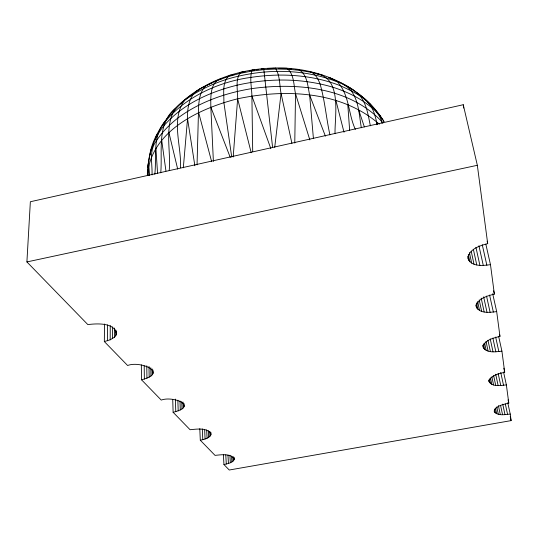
<?xml version="1.0" encoding="UTF-8"?>
<svg xmlns="http://www.w3.org/2000/svg" width="538" height="538" viewBox="0 0 538 538"><rect width="100%" height="100%" fill="white"/><g stroke="black" fill="none" stroke-linecap="round" stroke-linejoin="round"><path stroke-width="0.81" d="M104.507 324.004L104.338 341.563L110.182 339.808L114.392 337.259L115.724 335.773L115.737 329.888M115.724 335.773L116.47 334.206L116.477 330.89M112.523 338.617L112.583 326.889M114.392 337.259L114.426 328.032M110.182 339.808L110.263 325.577M107.425 340.796L107.546 324.905M183.324 167.789L187.547 118.75C187.311 110.391 188.239 101.547 193.142 94.5C197.305 89.187 204.036 87.129 209.524 83.531C229.881 73.35 252.611 68.427 275.308 67.983C317.138 67.142 361.462 85.031 384.051 121.588C376.318 110.579 367.837 99.799 356.331 92.543M294.77 143.047L295.53 93.74C293.593 85.34 294.353 73.928 286.855 68.252L278.496 68.366M223.391 454.583L223.949 464.556L229.262 470.017L511.1 420.615L510.239 414.085C505.162 414.489 497.495 416.345 494.187 411.382C495.713 405.444 503.716 404.502 508.78 403.09L506.379 384.919C500.891 385.423 492.465 387.259 489.089 381.657C490.461 375.06 499.177 373.742 504.705 372.229L501.914 351.146C495.928 351.791 486.608 353.547 483.185 347.185C484.348 339.801 493.871 337.978 499.957 336.344L496.682 311.589C490.084 312.437 479.708 314.004 476.258 306.721C477.139 298.415 487.576 295.88 494.368 294.098L490.474 264.635L485.834 244.151M335.039 133.713C334.522 117.163 342.565 78.044 316.795 73.908M160.741 172.839C162.684 150.875 156.154 123.296 176.316 107.519C186.491 97.365 198.502 88.185 211.905 83.007M197.049 164.884L198.65 105.192L199.423 98.696L200.943 93.215L203.176 88.824L206.061 85.582L216.464 80.828L227.601 76.799L239.316 73.551L251.448 71.15L263.828 69.624L276.27 69.005L288.597 69.288L300.634 70.471L312.215 72.529L323.177 75.421M169.208 170.566C170.943 151.46 164.931 130.774 172.994 112.61C177.742 104.997 185.153 99.14 192.523 94.211M154.816 174.231C156.76 156.948 152.362 136.679 164.393 122.072C169.954 114.352 176.175 106.537 184.07 101.157M116.47 334.206C115.159 322.289 96.591 323.479 87.842 324.596L26.9 261.932L30.357 201.743L463.252 104.722L477.34 165.294L487.697 243.64C479.997 245.604 468.531 249.134 468.013 258.57C471.463 266.969 483.104 265.752 490.474 264.635M148.811 175.583C143.323 118.696 201.414 83.881 250.896 77.405C280.991 72.832 312.524 74.674 340.998 85.972C352.188 91.46 365.268 96.558 371.852 107.782C374.67 113.061 375.88 118.898 377.239 124.668M147.365 175.26C147.688 157.997 152.503 139.678 163.572 126.154C182.281 104.237 209.685 91.904 237.177 85.165C268.442 78.064 301.569 77.997 332.437 87.089C346.667 91.574 360.399 98.098 371.852 107.782C376.835 111.843 380.951 116.914 382.155 123.37M233.183 156.995L237.641 98.797C237.89 90.229 234.857 79.422 240.701 72.24L245.604 71.567M274.723 147.325L281.058 93.464C279.417 85.078 280.116 75.313 275.308 67.983M141.333 364.878L141.514 379.788C169.181 372.814 140.384 360.46 127.62 365.504L104.338 341.563M150.082 154.971L150.902 150.136L153.128 144.944M147.385 175.361C150.896 130.848 199.679 108.34 237.641 98.797C285.073 88.75 341.186 90.902 379.344 124.224M148.784 161.4L147.836 165.401L147.849 167.809M172.738 399.68L173.115 412.283C198.852 406.123 173.216 395.591 161.252 400.09L141.514 379.788M199.793 428.685L200.304 440.245C204.258 439.237 211.636 438.127 210.983 432.626M154.857 140.29L156.504 135.529L157.795 133.579M223.949 464.556C227.614 463.568 234.797 462.774 234.151 457.582M162.933 124.836L164.393 122.072L166.491 119.94M194.534 92.812L200.566 88.602M232.208 75.024L234.555 74.372M240.022 72.859L242.369 72.206M26.9 261.932L477.34 165.294M249.645 70.767L254.535 69.92M221.723 78.662C209.638 81.218 210.761 97.6 210.835 107.163L213.391 161.427M256.182 69.718L258.657 69.415M261.132 69.113L263.654 68.561L263.828 69.624L272.591 147.318M231.38 75.112L229.719 75.28C221.669 81.426 224.09 93.659 223.889 102.536L231.723 157.042M295.517 69.543L298.139 69.362C307.454 73.699 307.709 86.255 309.632 95.031L313.398 138.293M267.749 68.602L274.387 68.265M289.895 68.992L291.502 69.153M252.887 70.128L252.066 69.987C249.363 78.259 251.777 87.465 251.898 96.013L252.705 151.676M338.382 81.843C346.324 85.286 354.313 89.785 360.258 96.181C366.956 104.641 368.153 115.623 370.386 125.811M309 71.292C314.938 72.717 317.992 78.642 320.036 83.881C324.905 100.519 326.216 117.997 329.928 134.91M348.974 87.667L351.045 88.481L353.688 90.512M333.278 79.51L328.886 77.452C336.526 81.325 345.45 84.103 351.18 90.734C359.014 101.42 359.115 115.246 361.354 127.768M367.521 102.26L369.989 103.968L372.323 107.035M358.308 94.063L359.976 95.71M376.768 112.381L380.057 115.737L382.034 119.375M173.115 412.283L190.062 429.714C196.646 429.176 207.655 427.159 211.064 434.294M200.304 440.245L215.018 455.37C221.199 454.798 229.531 453.299 234.171 458.369L234.252 459.257M383.036 122.933C350.547 87.089 296.606 82.361 251.32 88.683C225.119 93.054 199.255 102.092 177.816 118.084C169.537 124.574 162.059 132.099 156.329 140.956C148.636 150.734 152.55 163.552 152.019 174.917M210.835 107.163L230.277 157.459M309.632 95.031L325.403 136.148M251.898 96.013L270.822 148.596M358.57 109.55L364.354 126.901M295.53 93.74L309.821 139.887M180.506 167.829C181.669 146.074 170.754 120.539 184.151 100.767C196.673 91.272 210.99 84.439 225.886 79.577C261.986 68.528 302.053 67.996 337.447 81.931C349.559 94.641 348.147 114.164 355.356 129.355M198.663 112.597L211.656 161.716M335.941 100.545L344.011 132.247M237.641 98.797L251.199 152.718M168.972 132.792L177.688 169.12M487.146 241.199L487.697 243.64M493.635 290.829L494.368 294.098M482.256 244.716L486.85 265.2M492.687 293.741L496.682 311.589M499.594 334.717L499.957 336.344M478.921 245.765L483.285 265.436M489.587 295.059L493.366 312.094M498.692 336.613L501.914 351.146M503.81 368.18L504.705 372.229M503.541 372.007L506.379 384.919M475.928 247.298L479.896 265.348M486.54 296.095L490.111 312.329M495.659 337.07L498.854 351.603M508.074 399.842L508.78 403.09M507.758 402.74L510.239 414.085M500.723 372.424L503.541 385.336M510.206 416.513L511.1 420.615M492.862 338.099L495.861 351.825M473.366 249.323L476.769 264.931M483.649 296.848L487.018 312.289M505.303 403.93L507.596 414.468M281.058 93.464L291.912 143.323M498.141 373.446L500.77 385.551M471.201 251.239L474.005 264.192M490.212 338.886L493.01 351.812M481.18 298.139L484.166 311.959M502.734 404.139L505.007 414.677M495.7 374.253L498.134 385.564M469.418 252.611L471.685 263.156M487.966 340.238L490.4 351.563M479.203 299.969L481.658 311.368M468.309 254.535L469.876 261.845M500.643 405.78L502.553 414.711M493.642 375.665L495.713 385.363M477.63 301.549L479.546 310.52M467.764 256.236L468.638 260.305M486.016 341.361L488.094 351.079M476.52 302.907L477.912 309.444M498.403 405.618L500.306 414.556M484.617 343.076L486.164 350.379M491.866 376.876L493.588 384.966M476.11 304.891L476.803 308.166M475.908 305.08L476.258 306.721M483.474 343.789L484.677 349.478M496.776 406.903L498.329 414.226M490.441 377.891L491.813 384.381M482.983 345.147L483.675 348.402M482.842 345.551L483.185 347.185M489.419 378.745L490.448 383.614M495.485 408.026L496.682 413.729M489.015 380.258L489.526 382.7M488.746 380.023L489.089 381.657M494.563 408.994L495.417 413.07M494.234 410.649L494.577 412.283M187.547 118.75L194.87 165.778M463.252 104.722L463.722 108.044M161.723 140.465L165.939 170.99M376.459 121.413L376.735 124.749M148.73 164.715L149.611 175.442M347.79 104.648L349.666 130.539M155.912 148.414L157.58 173.471M233.687 456.816L233.889 460.165M232.84 456.89L233.102 461.059M231.548 456.09L231.898 461.927M229.887 455.235L230.331 462.727M227.957 455.128L228.448 463.447M225.772 454.919L226.296 464.065M210.566 432.001L210.735 435.323M209.692 431.362L209.934 436.338M208.374 430.682L208.697 437.307M206.666 429.943L207.063 438.214M204.655 429.923L205.079 439.015M202.315 428.961L202.799 439.701M183.949 403.399L184.07 406.715M183.068 402.081L183.276 407.878M181.743 401.543L181.999 408.988M179.988 400.918L180.291 410.01M147.351 172.859L147.432 175.375M177.849 400.185L178.199 410.911M175.388 399.075L175.778 411.678M152.974 370.097L153.034 373.426M152.153 368.947L152.254 374.771M150.808 367.736L150.949 376.042M148.986 366.425L149.167 377.212M146.76 365.813L146.948 378.248M144.191 365.853L144.372 379.115"/></g></svg>
